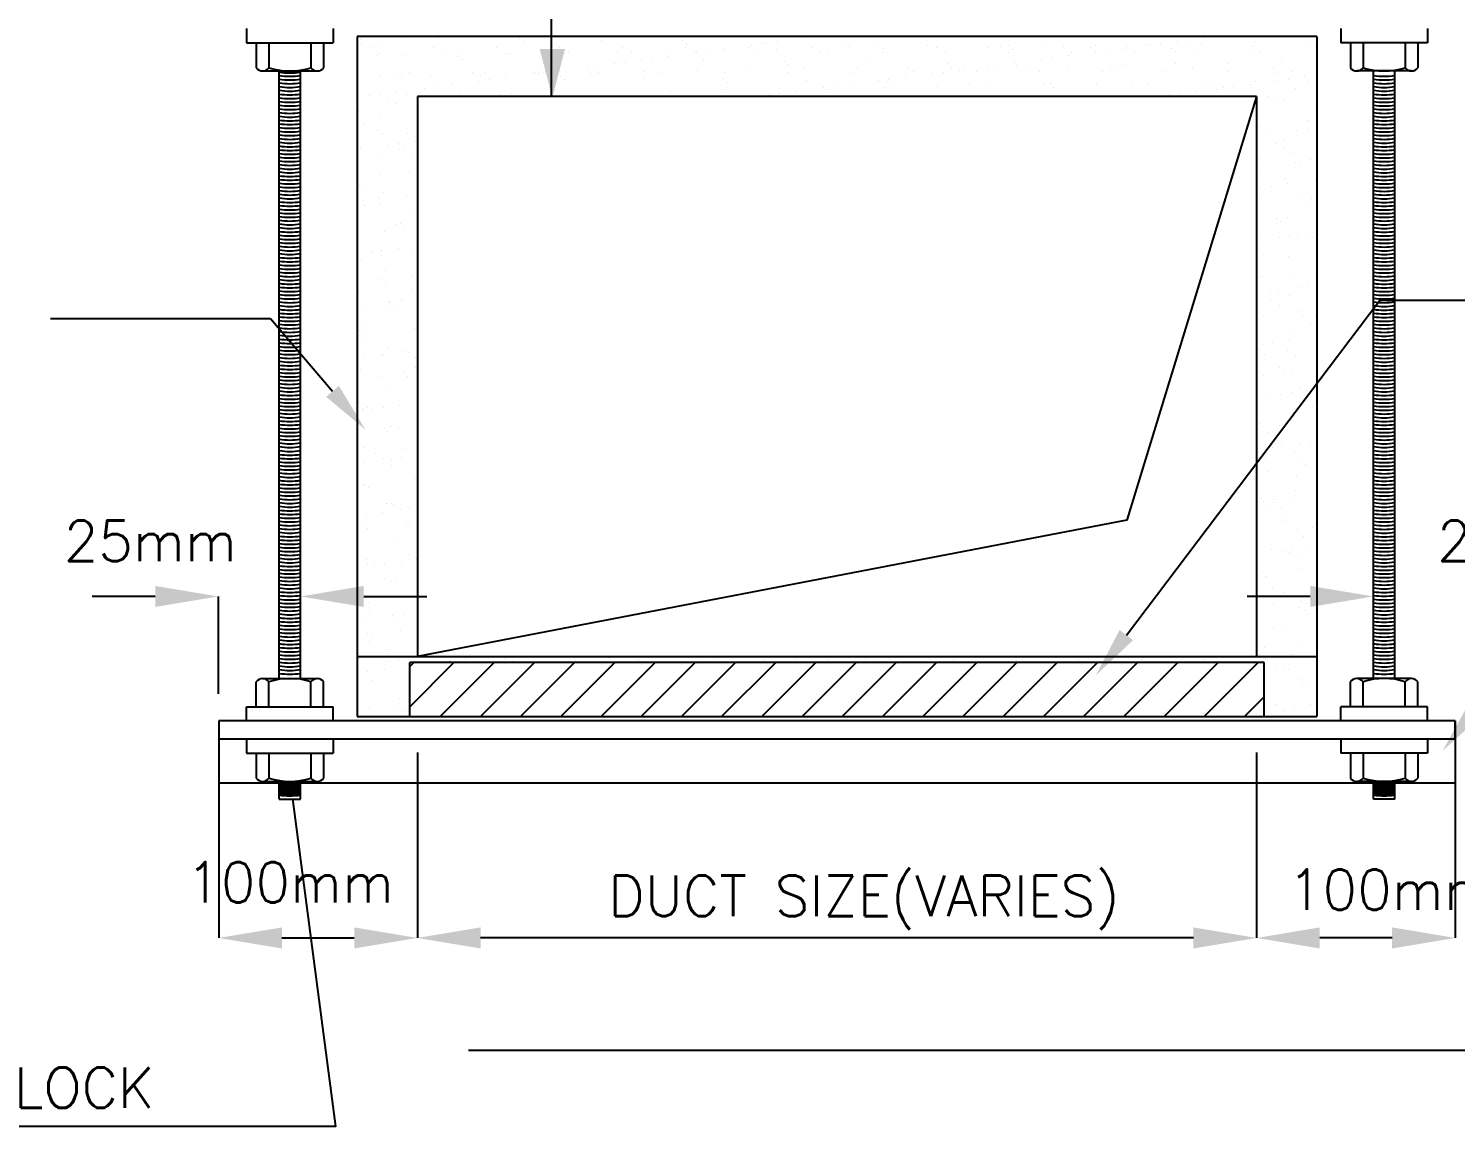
# Model space of a CAD drawing. Header units: millimetres. Extents: x 6 to 143847, y -192 to 53542.
# Drawn here: x 4433 to 12562, y 7274 to 13529 of the extents above; entities that cross this region are included whole.
import ezdxf
from ezdxf.enums import TextEntityAlignment as Align

# ---------------------------------------------------------------- set-up
doc = ezdxf.new("R2010")
doc.units = ezdxf.units.MM
for name, color, linetype in [('DUCT', 7, 'Continuous'), ('L', 7, 'Continuous'), ('Text', 50, 'Continuous')]:
    doc.layers.add(name, color=color, linetype=linetype)
doc.styles.add('ROMANC', font='romans.shx', dxfattribs={"width": 0.65, "height": 200})

msp = doc.modelspace()

# ---------------------------------------------------------------- linework, layer by layer
for p, q in [((6322.2, 13466.8), (6322.2, 13466.8)), ((6329.9, 13440.1), (6329.9, 13440.1)), ((6382, 13418.6), (6382, 13418.6)), ((6423.6, 13452.4), (6423.6, 13452.4)), ((6580.1, 13473), (6580.1, 13473)), ((6640, 13480.9), (6640, 13480.9)), ((6718.2, 13482.2), (6718.2, 13482.2)), ((6740.7, 13419.2), (6740.7, 13419.2)), ((6768.8, 13476.1), (6768.8, 13476.1)), ((7099.5, 13419.9), (7099.5, 13419.9)), ((7229.7, 13472.2), (7229.7, 13472.2)), ((7251, 13452.7), (7251, 13452.7)), ((7458.2, 13420.5), (7458.2, 13420.5)), ((7697.5, 13462), (7697.5, 13462)), ((7817, 13421.2), (7817, 13421.2)), ((8158.4, 13458), (8158.4, 13458)), ((8175.7, 13421.8), (8175.7, 13421.8)), ((8179.7, 13438.6), (8179.7, 13438.6)), ((8390.3, 13413.1), (8390.3, 13413.1)), ((8534.5, 13422.5), (8534.5, 13422.5)), ((8546.8, 13433.7), (8546.8, 13433.7)), ((8606.8, 13441.6), (8606.8, 13441.6)), ((8626.2, 13447.8), (8626.2, 13447.8)), ((8700.4, 13453.9), (8700.4, 13453.9)), ((8856.9, 13474.5), (8856.9, 13474.5)), ((8893.2, 13423.1), (8893.2, 13423.1)), ((8916.9, 13482.4), (8916.9, 13482.4)), ((9087.2, 13443.9), (9087.2, 13443.9)), ((9108.4, 13424.4), (9108.4, 13424.4)), ((9252, 13423.8), (9252, 13423.8)), ((9301.4, 13416.6), (9301.4, 13416.6)), ((9554.9, 13433.7), (9554.9, 13433.7)), ((9602.9, 13420.4), (9602.9, 13420.4)), ((9610.7, 13424.4), (9610.7, 13424.4)), ((9897.6, 13419), (9897.6, 13419)), ((9969.5, 13425.1), (9969.5, 13425.1)), ((10015.9, 13429.7), (10015.9, 13429.7)), ((10208.8, 13430.2), (10208.8, 13430.2)), ((10328.2, 13425.7), (10328.2, 13425.7)), ((10483.7, 13419.5), (10483.7, 13419.5)), ((10510.3, 13434.1), (10510.3, 13434.1)), ((10667.2, 13414.6), (10667.2, 13414.6)), ((10687, 13426.4), (10687, 13426.4)), ((10805, 13432.6), (10805, 13432.6)), ((10823.7, 13435.2), (10823.7, 13435.2)), ((10883.6, 13443.1), (10883.6, 13443.1)), ((10944.6, 13415.6), (10944.6, 13415.6)), ((10977.3, 13455.4), (10977.3, 13455.4)), ((11045.7, 13427), (11045.7, 13427)), ((11116.1, 13443.9), (11116.1, 13443.9)), ((11133.8, 13476), (11133.8, 13476)), ((11404.4, 13427.7), (11404.4, 13427.7)), ((11417.7, 13447.7), (11417.7, 13447.7)), ((11712.4, 13446.3), (11712.4, 13446.3)), ((11763.2, 13428.4), (11763.2, 13428.4)), ((6422.4, 13375), (6422.4, 13375)), ((6430.5, 13387.6), (6430.5, 13387.6)), ((6579.2, 13375.6), (6579.2, 13375.6)), ((6789.3, 13388.3), (6789.3, 13388.3)), ((6880.8, 13379.5), (6880.8, 13379.5)), ((6883.4, 13371), (6883.4, 13371)), ((6904.6, 13351.6), (6904.6, 13351.6)), ((7148, 13388.9), (7148, 13388.9)), ((7175.5, 13378.1), (7175.5, 13378.1)), ((7351.2, 13360.9), (7351.2, 13360.9)), ((7486.6, 13389.3), (7486.6, 13389.3)), ((7506.8, 13389.6), (7506.8, 13389.6)), ((7788.2, 13393.1), (7788.2, 13393.1)), ((7812.1, 13356.9), (7812.1, 13356.9)), ((7833.4, 13337.4), (7833.4, 13337.4)), ((7865.5, 13390.2), (7865.5, 13390.2)), ((7926.6, 13352.1), (7926.6, 13352.1)), ((7986.6, 13359.9), (7986.6, 13359.9)), ((8080.3, 13372.3), (8080.3, 13372.3)), ((8082.9, 13391.7), (8082.9, 13391.7)), ((8224.3, 13390.9), (8224.3, 13390.9)), ((8236.7, 13392.9), (8236.7, 13392.9)), ((8279.9, 13346.7), (8279.9, 13346.7)), ((8296.7, 13400.8), (8296.7, 13400.8)), ((8394, 13402.9), (8394, 13402.9)), ((8583, 13391.5), (8583, 13391.5)), ((8695.6, 13406.8), (8695.6, 13406.8)), ((8740.9, 13342.8), (8740.9, 13342.8)), ((8941.8, 13392.2), (8941.8, 13392.2)), ((8990.2, 13405.4), (8990.2, 13405.4)), ((9208.6, 13332.6), (9208.6, 13332.6)), ((9300.5, 13392.8), (9300.5, 13392.8)), ((9659.3, 13393.5), (9659.3, 13393.5)), ((10018, 13394.1), (10018, 13394.1)), ((10037.1, 13410.3), (10037.1, 13410.3)), ((10047, 13332.9), (10047, 13332.9)), ((10203.5, 13353.5), (10203.5, 13353.5)), ((10263.5, 13361.4), (10263.5, 13361.4)), ((10357.1, 13373.8), (10357.1, 13373.8)), ((10376.8, 13394.8), (10376.8, 13394.8)), ((10513.6, 13394.4), (10513.6, 13394.4)), ((10573.5, 13402.3), (10573.5, 13402.3)), ((10735.5, 13395.4), (10735.5, 13395.4)), ((10965.9, 13396.1), (10965.9, 13396.1)), ((11094.3, 13396.1), (11094.3, 13396.1)), ((11412.4, 13405.4), (11412.4, 13405.4)), ((11453, 13396.8), (11453, 13396.8)), ((11573.5, 13339.7), (11573.5, 13339.7)), ((6430.7, 13261.7), (6430.7, 13261.7)), ((6537.1, 13269.9), (6537.1, 13269.9)), ((6558.3, 13250.5), (6558.3, 13250.5)), ((6605.4, 13276.2), (6605.4, 13276.2)), ((6725.4, 13260.3), (6725.4, 13260.3)), ((6964.2, 13276.9), (6964.2, 13276.9)), ((7004.9, 13259.8), (7004.9, 13259.8)), ((7036.6, 13271.5), (7036.6, 13271.5)), ((7306.4, 13270.4), (7306.4, 13270.4)), ((7322.9, 13277.5), (7322.9, 13277.5)), ((7338.1, 13275.3), (7338.1, 13275.3)), ((7366.4, 13278.3), (7366.4, 13278.3)), ((7460.1, 13290.6), (7460.1, 13290.6)), ((7465.8, 13255.8), (7465.8, 13255.8)), ((7616.5, 13311.2), (7616.5, 13311.2)), ((7632.8, 13273.9), (7632.8, 13273.9)), ((7676.5, 13319.1), (7676.5, 13319.1)), ((7681.7, 13278.2), (7681.7, 13278.2)), ((7770.2, 13331.5), (7770.2, 13331.5)), ((7943.9, 13285.1), (7943.9, 13285.1)), ((8040.4, 13278.8), (8040.4, 13278.8)), ((8245.5, 13289), (8245.5, 13289)), ((8399.2, 13279.5), (8399.2, 13279.5)), ((8540.2, 13287.6), (8540.2, 13287.6)), ((8757.9, 13280.1), (8757.9, 13280.1)), ((8762.1, 13323.3), (8762.1, 13323.3)), ((8851.3, 13298.8), (8851.3, 13298.8)), ((9116.7, 13280.8), (9116.7, 13280.8)), ((9152.9, 13302.6), (9152.9, 13302.6)), ((9426.8, 13251.3), (9426.8, 13251.3)), ((9447.6, 13301.2), (9447.6, 13301.2)), ((9475.4, 13281.4), (9475.4, 13281.4)), ((9583.3, 13271.9), (9583.3, 13271.9)), ((9643.3, 13279.8), (9643.3, 13279.8)), ((9669.6, 13328.6), (9669.6, 13328.6)), ((9690.8, 13309.2), (9690.8, 13309.2)), ((9736.9, 13292.1), (9736.9, 13292.1)), ((9758.7, 13312.4), (9758.7, 13312.4)), ((9834.2, 13282.1), (9834.2, 13282.1)), ((9893.4, 13312.7), (9893.4, 13312.7)), ((9953.4, 13320.6), (9953.4, 13320.6)), ((10060.3, 13316.3), (10060.3, 13316.3)), ((10137.4, 13318.4), (10137.4, 13318.4)), ((10192.9, 13282.7), (10192.9, 13282.7)), ((10354.9, 13314.8), (10354.9, 13314.8)), ((10551.7, 13283.4), (10551.7, 13283.4)), ((10598.3, 13314.5), (10598.3, 13314.5)), ((10619.6, 13295), (10619.6, 13295)), ((10666.1, 13326.1), (10666.1, 13326.1)), ((10910.4, 13284), (10910.4, 13284)), ((10967.6, 13329.9), (10967.6, 13329.9)), ((11066.1, 13304.3), (11066.1, 13304.3)), ((11262.3, 13328.5), (11262.3, 13328.5)), ((11269.2, 13284.7), (11269.2, 13284.7)), ((11527.1, 13300.3), (11527.1, 13300.3)), ((11548.3, 13280.9), (11548.3, 13280.9)), ((11627.9, 13285.3), (11627.9, 13285.3)), ((11703.7, 13252.8), (11703.7, 13252.8)), ((6686.3, 13188.8), (6686.3, 13188.8)), ((6746.2, 13196.7), (6746.2, 13196.7)), ((6839.9, 13209), (6839.9, 13209)), ((6996.4, 13229.6), (6996.4, 13229.6)), ((7056.3, 13237.5), (7056.3, 13237.5)), ((7150, 13249.8), (7150, 13249.8)), ((7487.1, 13236.3), (7487.1, 13236.3)), ((7795.4, 13171.2), (7795.4, 13171.2)), ((7933.6, 13245.6), (7933.6, 13245.6)), ((8090.1, 13169.8), (8090.1, 13169.8)), ((8394.6, 13241.6), (8394.6, 13241.6)), ((8401.3, 13181), (8401.3, 13181)), ((8415.8, 13222.2), (8415.8, 13222.2)), ((8702.8, 13184.8), (8702.8, 13184.8)), ((8806.6, 13169.6), (8806.6, 13169.6)), ((8862.3, 13231.5), (8862.3, 13231.5)), ((8963.1, 13190.2), (8963.1, 13190.2)), ((8997.5, 13183.4), (8997.5, 13183.4)), ((9023.1, 13198.1), (9023.1, 13198.1)), ((9116.7, 13210.5), (9116.7, 13210.5)), ((9273.2, 13231.1), (9273.2, 13231.1)), ((9308.6, 13194.6), (9308.6, 13194.6)), ((9323.3, 13227.5), (9323.3, 13227.5)), ((9333.2, 13239), (9333.2, 13239)), ((9344.5, 13208), (9344.5, 13208)), ((9610.2, 13198.4), (9610.2, 13198.4)), ((9791.1, 13217.3), (9791.1, 13217.3)), ((9904.9, 13197), (9904.9, 13197)), ((10216, 13208.2), (10216, 13208.2)), ((10252, 13213.4), (10252, 13213.4)), ((10273.3, 13193.9), (10273.3, 13193.9)), ((10517.6, 13212.1), (10517.6, 13212.1)), ((10719.8, 13203.2), (10719.8, 13203.2)), ((10812.3, 13210.7), (10812.3, 13210.7)), ((11083.5, 13171.1), (11083.5, 13171.1)), ((11123.4, 13221.9), (11123.4, 13221.9)), ((11180.8, 13199.2), (11180.8, 13199.2)), ((11202, 13179.8), (11202, 13179.8)), ((11240, 13191.7), (11240, 13191.7)), ((11299.9, 13199.6), (11299.9, 13199.6)), ((11393.6, 13211.9), (11393.6, 13211.9)), ((11425, 13225.7), (11425, 13225.7)), ((11550.1, 13232.5), (11550.1, 13232.5)), ((11610, 13240.4), (11610, 13240.4)), ((11648.5, 13189), (11648.5, 13189)), ((11719.6, 13224.3), (11719.6, 13224.3)), ((6376.2, 13147.9), (6376.2, 13147.9)), ((6436.1, 13155.8), (6436.1, 13155.8)), ((6475, 13130.1), (6475, 13130.1)), ((6523.6, 13099.2), (6523.6, 13099.2)), ((6529.8, 13168.2), (6529.8, 13168.2)), ((6586.5, 13153.7), (6586.5, 13153.7)), ((6658.6, 13158.6), (6658.6, 13158.6)), ((6888, 13157.5), (6888, 13157.5)), ((7119.5, 13154.7), (7119.5, 13154.7)), ((7182.7, 13156.1), (7182.7, 13156.1)), ((7493.9, 13167.3), (7493.9, 13167.3)), ((7587.3, 13144.5), (7587.3, 13144.5)), ((8653, 13149.4), (8653, 13149.4)), ((8713, 13157.3), (8713, 13157.3)), ((10929.9, 13150.9), (10929.9, 13150.9)), ((10989.9, 13158.8), (10989.9, 13158.8)), ((11497.5, 13139.2), (11497.5, 13139.2)), ((11546.1, 13108.3), (11546.1, 13108.3)), ((11580.7, 13117.7), (11580.7, 13117.7)), ((6312.3, 13057.5), (6312.3, 13057.5)), ((6438, 13039.7), (6438, 13039.7)), ((11763.2, 13084), (11763.2, 13084)), ((6339.7, 12987.1), (6339.7, 12987.1)), ((6426.9, 12952.5), (6426.9, 12952.5)), ((6448.2, 12933), (6448.2, 12933)), ((6593.8, 12931.7), (6593.8, 12931.7)), ((11432.2, 13003.8), (11432.2, 13003.8)), ((11438.1, 12963.4), (11438.1, 12963.4)), ((11499.8, 12927.7), (11499.8, 12927.7)), ((11656.3, 12948.3), (11656.3, 12948.3)), ((11716.3, 12956.2), (11716.3, 12956.2)), ((11721, 12996.9), (11721, 12996.9)), ((11726.9, 13002.4), (11726.9, 13002.4)), ((6482.4, 12863.6), (6482.4, 12863.6)), ((6542.3, 12871.5), (6542.3, 12871.5)), ((6636, 12883.9), (6636, 12883.9)), ((11538.3, 12871.6), (11538.3, 12871.6)), ((11588, 12895.8), (11588, 12895.8)), ((11590.5, 12850.8), (11590.5, 12850.8)), ((6325.9, 12843), (6325.9, 12843)), ((6445.2, 12817.7), (6445.2, 12817.7)), ((6548.4, 12841.2), (6548.4, 12841.2)), ((6568, 12841.6), (6568, 12841.6)), ((6616.6, 12810.7), (6616.6, 12810.7)), ((11439.5, 12781.8), (11439.5, 12781.8)), ((11639.1, 12819.8), (11639.1, 12819.8)), ((11653, 12766.5), (11653, 12766.5)), ((11734.2, 12780.4), (11734.2, 12780.4)), ((6432.8, 12698.6), (6432.8, 12698.6)), ((6601, 12709.7), (6601, 12709.7)), ((11455.2, 12707.7), (11455.2, 12707.7)), ((11674.2, 12747), (11674.2, 12747)), ((6316.7, 12635), (6316.7, 12635)), ((6338, 12615.5), (6338, 12615.5)), ((11452.4, 12623.2), (11452.4, 12623.2)), ((11512.4, 12631), (11512.4, 12631)), ((11595.2, 12673.8), (11595.2, 12673.8)), ((11606, 12643.4), (11606, 12643.4)), ((11762.5, 12664), (11762.5, 12664)), ((6338.5, 12546.4), (6338.5, 12546.4)), ((6350.9, 12521.6), (6350.9, 12521.6)), ((6432.1, 12558.8), (6432.1, 12558.8)), ((6438.2, 12523.7), (6438.2, 12523.7)), ((6452.5, 12595.8), (6452.5, 12595.8)), ((6588.6, 12579.4), (6588.6, 12579.4)), ((11446.7, 12559.8), (11446.7, 12559.8)), ((11683.6, 12562.3), (11683.6, 12562.3)), ((11732.1, 12531.3), (11732.1, 12531.3)), ((11741.4, 12558.4), (11741.4, 12558.4)), ((6608.3, 12487.8), (6608.3, 12487.8)), ((11542.8, 12449), (11542.8, 12449)), ((11602.5, 12451.8), (11602.5, 12451.8)), ((6459.8, 12373.8), (6459.8, 12373.8)), ((6525.8, 12410.1), (6525.8, 12410.1)), ((6552.8, 12418.6), (6552.8, 12418.6)), ((6574.1, 12399.2), (6574.1, 12399.2)), ((11548.3, 12419.3), (11548.3, 12419.3)), ((11564, 12429.6), (11564, 12429.6)), ((11712.2, 12359.1), (11712.2, 12359.1)), ((11454, 12337.9), (11454, 12337.9)), ((11558.6, 12338.9), (11558.6, 12338.9)), ((11618.6, 12346.8), (11618.6, 12346.8)), ((11664.3, 12337.7), (11664.3, 12337.7)), ((11748.7, 12336.4), (11748.7, 12336.4)), ((6328, 12206.2), (6328, 12206.2)), ((6384.7, 12254.2), (6384.7, 12254.2)), ((6395.4, 12264), (6395.4, 12264)), ((6443.9, 12233.1), (6443.9, 12233.1)), ((6444.7, 12262.1), (6444.7, 12262.1)), ((6538.3, 12274.5), (6538.3, 12274.5)), ((6615.5, 12265.8), (6615.5, 12265.8)), ((11466.4, 12242.2), (11466.4, 12242.2)), ((11609.8, 12229.8), (11609.8, 12229.8)), ((6467, 12151.8), (6467, 12151.8)), ((6618.8, 12121.7), (6618.8, 12121.7)), ((11432.6, 12131.5), (11432.6, 12131.5)), ((11461.2, 12115.9), (11461.2, 12115.9)), ((11641.3, 12130.8), (11641.3, 12130.8)), ((11755.9, 12114.5), (11755.9, 12114.5)), ((6311.6, 12032.6), (6311.6, 12032.6)), ((6442.7, 12101.2), (6442.7, 12101.2)), ((6463.9, 12081.7), (6463.9, 12081.7)), ((6622.8, 12043.8), (6622.8, 12043.8)), ((11453.8, 12112.1), (11453.8, 12112.1)), ((11508.4, 12034), (11508.4, 12034)), ((11664.8, 12054.6), (11664.8, 12054.6)), ((11724.8, 12062.5), (11724.8, 12062.5)), ((6488.4, 11975.6), (6488.4, 11975.6)), ((6490.9, 11970), (6490.9, 11970)), ((6550.9, 11977.9), (6550.9, 11977.9)), ((6564.1, 11989.9), (6564.1, 11989.9)), ((6644.6, 11990.2), (6644.6, 11990.2)), ((11510.9, 11984.7), (11510.9, 11984.7)), ((11554.1, 12020.3), (11554.1, 12020.3)), ((11559.5, 11953.7), (11559.5, 11953.7)), ((11617, 12007.9), (11617, 12007.9)), ((6334.5, 11949.4), (6334.5, 11949.4)), ((6474.3, 11929.9), (6474.3, 11929.9)), ((6537, 11944.6), (6537, 11944.6)), ((11468.5, 11893.9), (11468.5, 11893.9)), ((11668.7, 11915.2), (11668.7, 11915.2)), ((11690, 11895.7), (11690, 11895.7)), ((11763.2, 11892.5), (11763.2, 11892.5)), ((6318.9, 11810.6), (6318.9, 11810.6)), ((6353.1, 11832.5), (6353.1, 11832.5)), ((6630, 11821.9), (6630, 11821.9)), ((11734.4, 11842.3), (11734.4, 11842.3)), ((6332.5, 11783.7), (6332.5, 11783.7)), ((6353.7, 11764.2), (6353.7, 11764.2)), ((6481.5, 11707.9), (6481.5, 11707.9)), ((11461, 11729.5), (11461, 11729.5)), ((11520.9, 11737.4), (11520.9, 11737.4)), ((11614.6, 11749.7), (11614.6, 11749.7)), ((11624.3, 11785.9), (11624.3, 11785.9)), ((11771.1, 11770.3), (11771.1, 11770.3)), ((6347, 11652.7), (6347, 11652.7)), ((6440.7, 11665.1), (6440.7, 11665.1)), ((6453.9, 11672.4), (6453.9, 11672.4)), ((6581.4, 11687.1), (6581.4, 11687.1)), ((6597.1, 11685.7), (6597.1, 11685.7)), ((6630, 11656.1), (6630, 11656.1)), ((11443.9, 11702.8), (11443.9, 11702.8)), ((11475.8, 11671.9), (11475.8, 11671.9)), ((11603.9, 11696.2), (11603.9, 11696.2)), ((11652.5, 11665.3), (11652.5, 11665.3)), ((11770.4, 11670.5), (11770.4, 11670.5)), ((6326.2, 11588.7), (6326.2, 11588.7)), ((6446.2, 11544.1), (6446.2, 11544.1)), ((6568.6, 11567.3), (6568.6, 11567.3)), ((6589.8, 11547.9), (6589.8, 11547.9)), ((6637.3, 11599.9), (6637.3, 11599.9)), ((11468.6, 11553.2), (11468.6, 11553.2)), ((11558.5, 11597.7), (11558.5, 11597.7)), ((11579.8, 11578.3), (11579.8, 11578.3)), ((11631.5, 11563.9), (11631.5, 11563.9)), ((6488.8, 11485.9), (6488.8, 11485.9)), ((11680, 11486.4), (11680, 11486.4)), ((11720.8, 11465.4), (11720.8, 11465.4)), ((6315.7, 11398), (6315.7, 11398)), ((6546.9, 11380.8), (6546.9, 11380.8)), ((11483, 11450), (11483, 11450)), ((11567.2, 11445.2), (11567.2, 11445.2)), ((11627.1, 11453.1), (11627.1, 11453.1)), ((11697, 11407.7), (11697, 11407.7)), ((6333.4, 11366.7), (6333.4, 11366.7)), ((6343.7, 11354.9), (6343.7, 11354.9)), ((6364.3, 11367), (6364.3, 11367)), ((6393.3, 11360.6), (6393.3, 11360.6)), ((6453.2, 11368.5), (6453.2, 11368.5)), ((6644.6, 11377.9), (6644.6, 11377.9)), ((11638.8, 11342), (11638.8, 11342)), ((11745.6, 11376.8), (11745.6, 11376.8)), ((6458.4, 11249.9), (6458.4, 11249.9)), ((6479.6, 11230.4), (6479.6, 11230.4)), ((6496, 11264), (6496, 11264)), ((6539.2, 11255.6), (6539.2, 11255.6)), ((11448.4, 11280.2), (11448.4, 11280.2)), ((11469.6, 11260.8), (11469.6, 11260.8)), ((11490.3, 11228), (11490.3, 11228)), ((11561.7, 11264.7), (11561.7, 11264.7)), ((6340.7, 11144.7), (6340.7, 11144.7)), ((6579.9, 11138.6), (6579.9, 11138.6)), ((11516.9, 11140.3), (11516.9, 11140.3)), ((11569.8, 11169), (11569.8, 11169)), ((11673.4, 11160.9), (11673.4, 11160.9)), ((11733.4, 11168.8), (11733.4, 11168.8)), ((6343, 11055.7), (6343, 11055.7)), ((6408.8, 11109.5), (6408.8, 11109.5)), ((6457.4, 11078.5), (6457.4, 11078.5)), ((6499.5, 11076.3), (6499.5, 11076.3)), ((6559.4, 11084.2), (6559.4, 11084.2)), ((11431.3, 11118.6), (11431.3, 11118.6)), ((11479.8, 11087.7), (11479.8, 11087.7)), ((11646, 11120), (11646, 11120)), ((11684.5, 11063.9), (11684.5, 11063.9)), ((6503.3, 11042), (6503.3, 11042)), ((11497.5, 11006), (11497.5, 11006)), ((11654.7, 10976.3), (11654.7, 10976.3)), ((11705.7, 11044.4), (11705.7, 11044.4)), ((6347.9, 10922.8), (6347.9, 10922.8)), ((6348.2, 10932.4), (6348.2, 10932.4)), ((6369.4, 10912.9), (6369.4, 10912.9)), ((6632.2, 10967.1), (6632.2, 10967.1)), ((11653.3, 10898), (11653.3, 10898)), ((6469.7, 10821.1), (6469.7, 10821.1)), ((6501.8, 10821), (6501.8, 10821)), ((6510.6, 10820), (6510.6, 10820)), ((11459.6, 10851.5), (11459.6, 10851.5)), ((11469.5, 10835.8), (11469.5, 10835.8)), ((11524.3, 10830.1), (11524.3, 10830.1)), ((11529.5, 10843.7), (11529.5, 10843.7)), ((11623.1, 10856), (11623.1, 10856)), ((6355.6, 10759.1), (6355.6, 10759.1)), ((6449.2, 10771.4), (6449.2, 10771.4)), ((6550.4, 10790.1), (6550.4, 10790.1)), ((6605.7, 10792), (6605.7, 10792)), ((11504.8, 10784.1), (11504.8, 10784.1)), ((11572.9, 10799.2), (11572.9, 10799.2)), ((11574.3, 10746.4), (11574.3, 10746.4)), ((6355.2, 10700.8), (6355.2, 10700.8)), ((6366.5, 10678), (6366.5, 10678)), ((6584.3, 10716), (6584.3, 10716)), ((6605.6, 10696.6), (6605.6, 10696.6)), ((11595.5, 10727), (11595.5, 10727)), ((11660.6, 10676.1), (11660.6, 10676.1)), ((11747.8, 10687.8), (11747.8, 10687.8)), ((6517.8, 10598), (6517.8, 10598)), ((11695.7, 10635.1), (11695.7, 10635.1)), ((11729.3, 10571.7), (11729.3, 10571.7)), ((6359.5, 10503.6), (6359.5, 10503.6)), ((6555.4, 10487.1), (6555.4, 10487.1)), ((6594.9, 10532.5), (6594.9, 10532.5)), ((6643.4, 10501.6), (6643.4, 10501.6)), ((11512, 10562.1), (11512, 10562.1)), ((11575.7, 10551.5), (11575.7, 10551.5)), ((11617.3, 10541.7), (11617.3, 10541.7)), ((11635.7, 10559.4), (11635.7, 10559.4)), ((11665.9, 10510.7), (11665.9, 10510.7)), ((6362.4, 10478.8), (6362.4, 10478.8)), ((6401.8, 10466.9), (6401.8, 10466.9)), ((6461.8, 10474.8), (6461.8, 10474.8)), ((11464.1, 10428.9), (11464.1, 10428.9)), ((11485.3, 10409.5), (11485.3, 10409.5)), ((11667.8, 10454.1), (11667.8, 10454.1)), ((6459.6, 10389.5), (6459.6, 10389.5)), ((6474.1, 10398.6), (6474.1, 10398.6)), ((6495.4, 10379.1), (6495.4, 10379.1)), ((6525.1, 10376.1), (6525.1, 10376.1)), ((11482.1, 10398.7), (11482.1, 10398.7)), ((11519.3, 10340.1), (11519.3, 10340.1)), ((5154.4, 10293.4), (4794.4, 10293.4)), ((5514.4, 9739.3), (5514.4, 10293.4)), ((5982.5, 10057.4), (5982.5, 10293.4)), ((6329.1, 10243.4), (6329.1, 10243.4)), ((6342.5, 10293.4), (6702.5, 10293.4)), ((6369.7, 10256.9), (6369.7, 10256.9)), ((6595.6, 10287.3), (6595.6, 10287.3)), ((11734.6, 10293.4), (11374.6, 10293.4)), ((11525.5, 10246.6), (11525.5, 10246.6)), ((11585.5, 10317.6), (11585.5, 10317.6)), ((11681.9, 10267.2), (11681.9, 10267.2)), ((11710.4, 10253.2), (11710.4, 10253.2)), ((11741.9, 10275.1), (11741.9, 10275.1)), ((12094.6, 10057.4), (12094.6, 10293.4)), ((6351.6, 10162), (6351.6, 10162)), ((6377.7, 10212.5), (6377.7, 10212.5)), ((6508, 10182.6), (6508, 10182.6)), ((6568, 10190.5), (6568, 10190.5)), ((11431.8, 10234.3), (11431.8, 10234.3)), ((11675.1, 10232.1), (11675.1, 10232.1)), ((11700.2, 10212.6), (11700.2, 10212.6)), ((11721.4, 10193.1), (11721.4, 10193.1)), ((11759, 10222.2), (11759, 10222.2)), ((6364, 10081.1), (6364, 10081.1)), ((6532.3, 10154.1), (6532.3, 10154.1)), ((6552.6, 10101.1), (6552.6, 10101.1)), ((11526.5, 10118.2), (11526.5, 10118.2)), ((11575.1, 10110.2), (11575.1, 10110.2)), ((6377, 10034.9), (6377, 10034.9)), ((6385.2, 10061.6), (6385.2, 10061.6)), ((11475.4, 10000.2), (11475.4, 10000.2)), ((11682.3, 10010.1), (11682.3, 10010.1)), ((6422.2, 9954.9), (6422.2, 9954.9)), ((6470.8, 9924), (6470.8, 9924)), ((6485.4, 9969.8), (6485.4, 9969.8)), ((6539.6, 9932.1), (6539.6, 9932.1)), ((6767.9, 9918.5), (6767.9, 9918.5)), ((6829.5, 9924.6), (6829.5, 9924.6)), ((6834.3, 9930.7), (6834.3, 9930.7)), ((6924.3, 9939.1), (6924.3, 9939.1)), ((6967.6, 9946.4), (6967.6, 9946.4)), ((6984.3, 9947), (6984.3, 9947)), ((7145.4, 9941.9), (7145.4, 9941.9)), ((7188.3, 9925.3), (7188.3, 9925.3)), ((7447, 9945.8), (7447, 9945.8)), ((7547, 9926), (7547, 9926)), ((7741.7, 9944.4), (7741.7, 9944.4)), ((7896.3, 9932.2), (7896.3, 9932.2)), ((7905.8, 9926.6), (7905.8, 9926.6)), ((8264.5, 9927.3), (8264.5, 9927.3)), ((8342.9, 9941.5), (8342.9, 9941.5)), ((8623.3, 9927.9), (8623.3, 9927.9)), ((8803.8, 9937.5), (8803.8, 9937.5)), ((8825.1, 9918.1), (8825.1, 9918.1)), ((8982, 9928.6), (8982, 9928.6)), ((9044.7, 9920), (9044.7, 9920)), ((9201.2, 9940.6), (9201.2, 9940.6)), ((9261.2, 9948.5), (9261.2, 9948.5)), ((9271.6, 9927.4), (9271.6, 9927.4)), ((9340.8, 9929.2), (9340.8, 9929.2)), ((9699.5, 9929.9), (9699.5, 9929.9)), ((9732.6, 9923.4), (9732.6, 9923.4)), ((10058.3, 9930.5), (10058.3, 9930.5)), ((10417, 9931.2), (10417, 9931.2)), ((10775.7, 9931.8), (10775.7, 9931.8)), ((11134.5, 9932.5), (11134.5, 9932.5)), ((11321.6, 9921.5), (11321.6, 9921.5)), ((11444.7, 9964.1), (11444.7, 9964.1)), ((11478.1, 9942.1), (11478.1, 9942.1)), ((11493.2, 9933.1), (11493.2, 9933.1)), ((11538, 9950), (11538, 9950)), ((11631.7, 9962.3), (11631.7, 9962.3)), ((6364.1, 9865.4), (6364.1, 9865.4)), ((6457.8, 9877.7), (6457.8, 9877.7)), ((6600.1, 9864.7), (6600.1, 9864.7)), ((6605.1, 9665.2), (6856.3, 9916.4)), ((6605.1, 9894.3), (6627.2, 9916.4)), ((6777.6, 9608.6), (7085.4, 9916.4)), ((7006.7, 9608.6), (7314.5, 9916.4)), ((7235.8, 9608.6), (7543.6, 9916.4)), ((7464.9, 9608.6), (7772.7, 9916.4)), ((7694, 9608.6), (8001.8, 9916.4)), ((7923.1, 9608.6), (8230.9, 9916.4)), ((8152.2, 9608.6), (8460, 9916.4)), ((8381.3, 9608.6), (8689.1, 9916.4)), ((8610.4, 9608.6), (8918.2, 9916.4)), ((8839.5, 9608.6), (9147.3, 9916.4)), ((9068.6, 9608.6), (9376.4, 9916.4)), ((9297.7, 9608.6), (9605.5, 9916.4)), ((9526.8, 9608.6), (9834.6, 9916.4)), ((9755.9, 9608.6), (10063.7, 9916.4)), ((9985, 9608.6), (10292.8, 9916.4)), ((10214.1, 9608.6), (10521.9, 9916.4)), ((10443.2, 9608.6), (10751, 9916.4)), ((10672.3, 9608.6), (10980.1, 9916.4)), ((10901.4, 9608.6), (11209.2, 9916.4)), ((11130.5, 9608.6), (11438.3, 9916.4)), ((11533.8, 9896.2), (11533.8, 9896.2)), ((11590, 9895.1), (11590, 9895.1)), ((11611.3, 9875.7), (11611.3, 9875.7)), ((6384.2, 9812.9), (6384.2, 9812.9)), ((11668.1, 9821.7), (11668.1, 9821.7)), ((11689.6, 9788.2), (11689.6, 9788.2)), ((11711.5, 9783.8), (11711.5, 9783.8)), ((6546.8, 9710.2), (6546.8, 9710.2)), ((11359.6, 9608.6), (11472, 9721)), ((11537.7, 9675.6), (11537.7, 9675.6)), ((11541.1, 9674.2), (11541.1, 9674.2)), ((11737.9, 9678), (11737.9, 9678)), ((6375.2, 9652.3), (6375.2, 9652.3)), ((6515.2, 9666.5), (6515.2, 9666.5)), ((6563.8, 9635.5), (6563.8, 9635.5)), ((11584.3, 9657.8), (11584.3, 9657.8)), ((11586.3, 9644.7), (11586.3, 9644.7)), ((11644.2, 9665.7), (11644.2, 9665.7)), ((12560.9, 9584.3), (12560.9, 9232.3)), ((5516.1, 9483.1), (5516.1, 8347.8)), ((12560.9, 9483.1), (12560.9, 8347.8)), ((6647.9, 9404.2), (6647.9, 8347.8)), ((11429.1, 9404.2), (11429.1, 8347.8)), ((5876.1, 8347.8), (6287.9, 8347.8)), ((6647.9, 8347.8), (6647.9, 8347.8)), ((11069.1, 8347.8), (7007.9, 8347.8)), ((11429.1, 8347.8), (11429.1, 8347.8)), ((12200.9, 8347.8), (11789.1, 8347.8))]:
    msp.add_line(p, q)
for points in [[(5154.4, 10353.4), (5154.4, 10233.4), (5514.4, 10293.4)], [(6342.5, 10353.4), (6342.5, 10233.4), (5982.5, 10293.4)], [(11734.6, 10353.4), (11734.6, 10233.4), (12094.6, 10293.4)], [(5876.1, 8407.8), (5876.1, 8287.8), (5516.1, 8347.8)], [(6287.9, 8407.8), (6287.9, 8287.8), (6647.9, 8347.8)], [(7007.9, 8407.8), (7007.9, 8287.8), (6647.9, 8347.8)], [(11069.1, 8407.8), (11069.1, 8287.8), (11429.1, 8347.8)], [(11789.1, 8407.8), (11789.1, 8287.8), (11429.1, 8347.8)], [(12200.9, 8407.8), (12200.9, 8287.8), (12560.9, 8347.8)]]:
    msp.add_solid(points)
at = {"layer": 'DUCT'}
for p, q in [((7411.9, 13146.8), (7411.9, 15367.2)), ((11771.2, 13483.5), (6305.8, 13483.5)), ((6305.8, 13483.5), (6305.8, 9608.6)), ((11771.2, 13483.5), (11771.2, 9608.6)), ((11429.1, 13141.4), (6647.9, 13141.4)), ((6647.9, 13141.4), (6647.9, 9950.7)), ((11429.1, 13141.4), (11429.1, 9950.7)), ((5810.9, 11874.3), (4558.3, 11874.3)), ((6164.5, 11461.9), (5810.9, 11874.3)), ((6305.8, 9950.7), (11771.2, 9950.7)), ((11472, 9916.4), (6605.1, 9916.4)), ((6605.1, 9608.6), (6605.1, 9916.4)), ((11472, 9608.6), (11472, 9916.4)), ((6305.8, 9608.6), (11771.2, 9608.6)), ((12560.9, 9584.3), (5516.1, 9584.3)), ((5516.1, 9584.3), (5516.1, 9483.1)), ((5516.1, 9584.3), (5516.1, 9232.3)), ((12560.9, 9483.1), (12560.9, 9584.3)), ((5516.1, 9483.1), (12560.9, 9483.1)), ((5516.1, 9232.3), (12560.9, 9232.3)), ((13951.4, 7706), (6938.4, 7706))]:
    msp.add_line(p, q, dxfattribs=at)
for points in [[(7344.8, 13412.4), (7488.8, 13412.4), (7416.7, 13135.3)], [(6128.1, 11430.7), (6201, 11493.2), (6352, 11243.3)]]:
    msp.add_solid(points, dxfattribs=at)
at = {"layer": 'L'}
for p, q in [((5674.6, 13528.4), (5674.6, 13448)), ((6169.1, 13528.4), (6169.1, 13448)), ((11907.9, 13528.4), (11907.9, 13448)), ((12402.4, 13528.4), (12402.4, 13448)), ((5674.6, 13448), (6169.1, 13448)), ((5729.9, 13448), (5729.9, 13305.5)), ((5802.1, 13448), (5802.1, 13305.5)), ((6041.6, 13448), (6041.6, 13305.5)), ((6113.8, 13448), (6113.8, 13305.5)), ((12402.4, 13448), (11907.9, 13448)), ((11963.3, 13448), (11963.3, 13305.5)), ((12035.4, 13448), (12035.4, 13305.5)), ((12274.9, 13448), (12274.9, 13305.5)), ((12347.1, 13448), (12347.1, 13305.5)), ((5765.9, 13286.9), (6077.8, 13286.9)), ((5861.2, 9825.9), (5861.2, 13286.9)), ((5982.5, 9825.9), (5982.5, 13286.9)), ((12311.1, 13286.9), (11999.3, 13286.9)), ((12094.6, 9825.9), (12094.6, 13286.9)), ((12215.8, 9825.9), (12215.8, 13286.9)), ((11429.1, 13141.4), (10689, 10728.6)), ((10686.8, 10073.5), (12130.9, 11980.8)), ((12130.9, 11980.8), (13958.1, 11980.8)), ((10689, 10728.6), (6647.9, 9950.7)), ((5729.9, 9664.8), (5729.9, 9807.2)), ((5765.9, 9825.9), (6077.8, 9825.9)), ((5802.1, 9664.8), (5802.1, 9807.2)), ((6041.6, 9664.8), (6041.6, 9807.2)), ((6113.8, 9664.8), (6113.8, 9807.2)), ((11963.3, 9664.8), (11963.3, 9807.2)), ((12311.1, 9825.9), (11999.3, 9825.9)), ((12035.4, 9664.8), (12035.4, 9807.2)), ((12274.9, 9664.8), (12274.9, 9807.2)), ((12347.1, 9664.8), (12347.1, 9807.2)), ((5674.6, 9664.8), (6169.1, 9664.8)), ((5674.6, 9584.3), (5674.6, 9664.8)), ((6169.1, 9584.3), (6169.1, 9664.8)), ((12402.4, 9664.8), (11907.9, 9664.8)), ((11907.9, 9584.3), (11907.9, 9664.8)), ((12402.4, 9584.3), (12402.4, 9664.8)), ((5674.6, 9481.5), (5674.6, 9401.1)), ((6169.1, 9481.5), (6169.1, 9401.1)), ((11907.9, 9481.5), (11907.9, 9401.1)), ((12402.4, 9481.5), (12402.4, 9401.1)), ((5674.6, 9401.1), (6169.1, 9401.1)), ((5729.9, 9401.1), (5729.9, 9258.6)), ((5802.1, 9401.1), (5802.1, 9258.6)), ((6041.6, 9401.1), (6041.6, 9258.6)), ((6113.8, 9401.1), (6113.8, 9258.6)), ((12402.4, 9401.1), (11907.9, 9401.1)), ((11963.3, 9401.1), (11963.3, 9258.6)), ((12035.4, 9401.1), (12035.4, 9258.6)), ((12274.9, 9401.1), (12274.9, 9258.6)), ((12347.1, 9401.1), (12347.1, 9258.6)), ((5765.9, 9240), (6077.8, 9240)), ((5861.2, 9139), (5861.2, 9240)), ((5982.5, 9139), (5982.5, 9240)), ((12311.1, 9240), (11999.3, 9240)), ((12094.6, 9139), (12094.6, 9240)), ((12215.8, 9139), (12215.8, 9240)), ((5861.2, 9139), (5982.5, 9139)), ((12215.8, 9139), (12094.6, 9139))]:
    msp.add_line(p, q, dxfattribs=at)
msp.add_lwpolyline([(5937, 9140), (6182, 7273.9), (1092.8, 7273.9)], dxfattribs=at)
for centre, radius, start, end in [((5766, 13331.1), 44.2, 215.31208, 324.68792), ((5921.9, 13680.3), 393.4, 252.28132, 287.71868), ((5921.9, 13694.3), 418.3, 261.667, 278.333), ((5921.9, 13669), 412.1, 261.54105, 278.45895), ((6077.7, 13331.1), 44.2, 215.31208, 324.68792), ((11999.3, 13331.1), 44.2, 215.31208, 324.68792), ((12155.2, 13680.3), 393.4, 252.28132, 287.71868), ((12155.2, 13669), 412.1, 261.54105, 278.45895), ((12311, 13331.1), 44.2, 215.31208, 324.68792), ((5921.9, 13647.8), 412.1, 261.54105, 278.45895), ((5921.9, 13626.7), 412.1, 261.54105, 278.45895), ((5921.9, 13605.5), 412.1, 261.54105, 278.45895), ((5921.9, 13584.4), 412.1, 261.54105, 278.45895), ((12155.2, 13647.8), 412.1, 261.54105, 278.45895), ((12155.2, 13626.7), 412.1, 261.54105, 278.45895), ((12155.2, 13605.5), 412.1, 261.54105, 278.45895), ((12155.2, 13584.4), 412.1, 261.54105, 278.45895), ((5921.9, 13563.2), 412.1, 261.54105, 278.45895), ((5921.9, 13542.1), 412.1, 261.54105, 278.45895), ((5921.9, 13521), 412.1, 261.54105, 278.45895), ((5921.9, 13499.8), 412.1, 261.54105, 278.45895), ((12155.2, 13563.2), 412.1, 261.54105, 278.45895), ((12155.2, 13542.1), 412.1, 261.54105, 278.45895), ((12155.2, 13521), 412.1, 261.54105, 278.45895), ((12155.2, 13499.8), 412.1, 261.54105, 278.45895), ((5921.9, 13478.7), 412.1, 261.54105, 278.45895), ((5921.9, 13457.5), 412.1, 261.54105, 278.45895), ((5921.9, 13436.4), 412.1, 261.54105, 278.45895), ((5921.9, 13415.2), 412.1, 261.54105, 278.45895), ((12155.2, 13478.7), 412.1, 261.54105, 278.45895), ((12155.2, 13457.5), 412.1, 261.54105, 278.45895), ((12155.2, 13436.4), 412.1, 261.54105, 278.45895), ((12155.2, 13415.2), 412.1, 261.54105, 278.45895), ((5921.9, 13394.1), 412.1, 261.54105, 278.45895), ((5921.9, 13372.9), 412.1, 261.54105, 278.45895), ((5921.9, 13351.8), 412.1, 261.54105, 278.45895), ((12155.2, 13394.1), 412.1, 261.54105, 278.45895), ((12155.2, 13372.9), 412.1, 261.54105, 278.45895), ((12155.2, 13351.8), 412.1, 261.54105, 278.45895), ((5921.9, 13330.6), 412.1, 261.54105, 278.45895), ((5921.9, 13309.5), 412.1, 261.54105, 278.45895), ((5921.9, 13288.3), 412.1, 261.54105, 278.45895), ((5921.9, 13267.2), 412.1, 261.54105, 278.45895), ((12155.2, 13330.6), 412.1, 261.54105, 278.45895), ((12155.2, 13309.5), 412.1, 261.54105, 278.45895), ((12155.2, 13288.3), 412.1, 261.54105, 278.45895), ((12155.2, 13267.2), 412.1, 261.54105, 278.45895), ((5921.9, 13246), 412.1, 261.54105, 278.45895), ((5921.9, 13224.9), 412.1, 261.54105, 278.45895), ((5921.9, 13203.8), 412.1, 261.54105, 278.45895), ((5921.9, 13182.6), 412.1, 261.54105, 278.45895), ((12155.2, 13246), 412.1, 261.54105, 278.45895), ((12155.2, 13224.9), 412.1, 261.54105, 278.45895), ((12155.2, 13203.8), 412.1, 261.54105, 278.45895), ((12155.2, 13182.6), 412.1, 261.54105, 278.45895), ((5921.9, 13161.5), 412.1, 261.54105, 278.45895), ((5921.9, 13140.3), 412.1, 261.54105, 278.45895), ((5921.9, 13119.2), 412.1, 261.54105, 278.45895), ((5921.9, 13098), 412.1, 261.54105, 278.45895), ((12155.2, 13161.5), 412.1, 261.54105, 278.45895), ((12155.2, 13140.3), 412.1, 261.54105, 278.45895), ((12155.2, 13119.2), 412.1, 261.54105, 278.45895), ((12155.2, 13098), 412.1, 261.54105, 278.45895), ((5921.9, 13076.9), 412.1, 261.54105, 278.45895), ((5921.9, 13055.7), 412.1, 261.54105, 278.45895), ((5921.9, 13034.6), 412.1, 261.54105, 278.45895), ((5921.9, 13013.4), 412.1, 261.54105, 278.45895), ((12155.2, 13076.9), 412.1, 261.54105, 278.45895), ((12155.2, 13055.7), 412.1, 261.54105, 278.45895), ((12155.2, 13034.6), 412.1, 261.54105, 278.45895), ((12155.2, 13013.4), 412.1, 261.54105, 278.45895), ((5921.9, 12992.3), 412.1, 261.54105, 278.45895), ((5921.9, 12971.1), 412.1, 261.54105, 278.45895), ((5921.9, 12950), 412.1, 261.54105, 278.45895), ((5921.9, 12928.8), 412.1, 261.54105, 278.45895), ((12155.2, 12992.3), 412.1, 261.54105, 278.45895), ((12155.2, 12971.1), 412.1, 261.54105, 278.45895), ((12155.2, 12950), 412.1, 261.54105, 278.45895), ((12155.2, 12928.8), 412.1, 261.54105, 278.45895), ((5921.9, 12907.7), 412.1, 261.54105, 278.45895), ((5921.9, 12886.6), 412.1, 261.54105, 278.45895), ((5921.9, 12865.4), 412.1, 261.54105, 278.45895), ((12155.2, 12907.7), 412.1, 261.54105, 278.45895), ((12155.2, 12886.6), 412.1, 261.54105, 278.45895), ((12155.2, 12865.4), 412.1, 261.54105, 278.45895), ((5921.9, 12844.3), 412.1, 261.54105, 278.45895), ((5921.9, 12823.1), 412.1, 261.54105, 278.45895), ((5921.9, 12802), 412.1, 261.54105, 278.45895), ((5921.9, 12780.8), 412.1, 261.54105, 278.45895), ((12155.2, 12844.3), 412.1, 261.54105, 278.45895), ((12155.2, 12823.1), 412.1, 261.54105, 278.45895), ((12155.2, 12802), 412.1, 261.54105, 278.45895), ((12155.2, 12780.8), 412.1, 261.54105, 278.45895), ((5921.9, 12759.7), 412.1, 261.54105, 278.45895), ((5921.9, 12738.5), 412.1, 261.54105, 278.45895), ((5921.9, 12717.4), 412.1, 261.54105, 278.45895), ((5921.9, 12696.2), 412.1, 261.54105, 278.45895), ((12155.2, 12759.7), 412.1, 261.54105, 278.45895), ((12155.2, 12738.5), 412.1, 261.54105, 278.45895), ((12155.2, 12717.4), 412.1, 261.54105, 278.45895), ((12155.2, 12696.2), 412.1, 261.54105, 278.45895), ((5921.9, 12675.1), 412.1, 261.54105, 278.45895), ((5921.9, 12653.9), 412.1, 261.54105, 278.45895), ((5921.9, 12632.8), 412.1, 261.54105, 278.45895), ((5921.9, 12611.7), 412.1, 261.54105, 278.45895), ((12155.2, 12675.1), 412.1, 261.54105, 278.45895), ((12155.2, 12653.9), 412.1, 261.54105, 278.45895), ((12155.2, 12632.8), 412.1, 261.54105, 278.45895), ((12155.2, 12611.7), 412.1, 261.54105, 278.45895), ((5921.9, 12590.5), 412.1, 261.54105, 278.45895), ((5921.9, 12569.4), 412.1, 261.54105, 278.45895), ((5921.9, 12548.2), 412.1, 261.54105, 278.45895), ((5921.9, 12527.1), 412.1, 261.54105, 278.45895), ((12155.2, 12590.5), 412.1, 261.54105, 278.45895), ((12155.2, 12569.4), 412.1, 261.54105, 278.45895), ((12155.2, 12548.2), 412.1, 261.54105, 278.45895), ((12155.2, 12527.1), 412.1, 261.54105, 278.45895), ((5921.9, 12505.9), 412.1, 261.54105, 278.45895), ((5921.9, 12484.8), 412.1, 261.54105, 278.45895), ((5921.9, 12463.6), 412.1, 261.54105, 278.45895), ((5921.9, 12442.5), 412.1, 261.54105, 278.45895), ((12155.2, 12505.9), 412.1, 261.54105, 278.45895), ((12155.2, 12484.8), 412.1, 261.54105, 278.45895), ((12155.2, 12463.6), 412.1, 261.54105, 278.45895), ((12155.2, 12442.5), 412.1, 261.54105, 278.45895), ((5921.9, 12421.3), 412.1, 261.54105, 278.45895), ((5921.9, 12400.2), 412.1, 261.54105, 278.45895), ((5921.9, 12379), 412.1, 261.54105, 278.45895), ((5921.9, 12357.9), 412.1, 261.54105, 278.45895), ((12155.2, 12421.3), 412.1, 261.54105, 278.45895), ((12155.2, 12400.2), 412.1, 261.54105, 278.45895), ((12155.2, 12379), 412.1, 261.54105, 278.45895), ((12155.2, 12357.9), 412.1, 261.54105, 278.45895), ((5921.9, 12336.7), 412.1, 261.54105, 278.45895), ((5921.9, 12315.6), 412.1, 261.54105, 278.45895), ((5921.9, 12294.5), 412.1, 261.54105, 278.45895), ((12155.2, 12336.7), 412.1, 261.54105, 278.45895), ((12155.2, 12315.6), 412.1, 261.54105, 278.45895), ((12155.2, 12294.5), 412.1, 261.54105, 278.45895), ((5921.9, 12273.3), 412.1, 261.54105, 278.45895), ((5921.9, 12252.2), 412.1, 261.54105, 278.45895), ((5921.9, 12231), 412.1, 261.54105, 278.45895), ((5921.9, 12209.9), 412.1, 261.54105, 278.45895), ((12155.2, 12273.3), 412.1, 261.54105, 278.45895), ((12155.2, 12252.2), 412.1, 261.54105, 278.45895), ((12155.2, 12231), 412.1, 261.54105, 278.45895), ((12155.2, 12209.9), 412.1, 261.54105, 278.45895), ((5921.9, 12188.7), 412.1, 261.54105, 278.45895), ((5921.9, 12167.6), 412.1, 261.54105, 278.45895), ((5921.9, 12146.4), 412.1, 261.54105, 278.45895), ((5921.9, 12125.3), 412.1, 261.54105, 278.45895), ((12155.2, 12188.7), 412.1, 261.54105, 278.45895), ((12155.2, 12167.6), 412.1, 261.54105, 278.45895), ((12155.2, 12146.4), 412.1, 261.54105, 278.45895), ((12155.2, 12125.3), 412.1, 261.54105, 278.45895), ((5921.9, 12104.1), 412.1, 261.54105, 278.45895), ((5921.9, 12083), 412.1, 261.54105, 278.45895), ((5921.9, 12061.8), 412.1, 261.54105, 278.45895), ((5921.9, 12040.7), 412.1, 261.54105, 278.45895), ((12155.2, 12104.1), 412.1, 261.54105, 278.45895), ((12155.2, 12083), 412.1, 261.54105, 278.45895), ((12155.2, 12061.8), 412.1, 261.54105, 278.45895), ((12155.2, 12040.7), 412.1, 261.54105, 278.45895), ((5921.9, 12019.5), 412.1, 261.54105, 278.45895), ((5921.9, 11998.4), 412.1, 261.54105, 278.45895), ((5921.9, 11977.3), 412.1, 261.54105, 278.45895), ((5921.9, 11956.1), 412.1, 261.54105, 278.45895), ((12155.2, 12019.5), 412.1, 261.54105, 278.45895), ((12155.2, 11998.4), 412.1, 261.54105, 278.45895), ((12155.2, 11977.3), 412.1, 261.54105, 278.45895), ((12155.2, 11956.1), 412.1, 261.54105, 278.45895), ((5921.9, 11935), 412.1, 261.54105, 278.45895), ((5921.9, 11913.8), 412.1, 261.54105, 278.45895), ((5921.9, 11892.7), 412.1, 261.54105, 278.45895), ((5921.9, 11871.5), 412.1, 261.54105, 278.45895), ((12155.2, 11935), 412.1, 261.54105, 278.45895), ((12155.2, 11913.8), 412.1, 261.54105, 278.45895), ((12155.2, 11892.7), 412.1, 261.54105, 278.45895), ((12155.2, 11871.5), 412.1, 261.54105, 278.45895), ((5921.9, 11850.4), 412.1, 261.54105, 278.45895), ((5921.9, 11829.2), 412.1, 261.54105, 278.45895), ((5921.9, 11808.1), 412.1, 261.54105, 278.45895), ((12155.2, 11850.4), 412.1, 261.54105, 278.45895), ((12155.2, 11829.2), 412.1, 261.54105, 278.45895), ((12155.2, 11808.1), 412.1, 261.54105, 278.45895), ((5921.9, 11786.9), 412.1, 261.54105, 278.45895), ((5921.9, 11765.8), 412.1, 261.54105, 278.45895), ((5921.9, 11744.6), 412.1, 261.54105, 278.45895), ((5921.9, 11723.5), 412.1, 261.54105, 278.45895), ((12155.2, 11786.9), 412.1, 261.54105, 278.45895), ((12155.2, 11765.8), 412.1, 261.54105, 278.45895), ((12155.2, 11744.6), 412.1, 261.54105, 278.45895), ((12155.2, 11723.5), 412.1, 261.54105, 278.45895), ((5921.9, 11702.3), 412.1, 261.54105, 278.45895), ((5921.9, 11681.2), 412.1, 261.54105, 278.45895), ((5921.9, 11660.1), 412.1, 261.54105, 278.45895), ((5921.9, 11638.9), 412.1, 261.54105, 278.45895), ((12155.2, 11702.3), 412.1, 261.54105, 278.45895), ((12155.2, 11681.2), 412.1, 261.54105, 278.45895), ((12155.2, 11660.1), 412.1, 261.54105, 278.45895), ((12155.2, 11638.9), 412.1, 261.54105, 278.45895), ((5921.9, 11617.8), 412.1, 261.54105, 278.45895), ((5921.9, 11596.6), 412.1, 261.54105, 278.45895), ((5921.9, 11575.5), 412.1, 261.54105, 278.45895), ((5921.9, 11575.5), 433, 261.95262, 278.04738), ((12155.2, 11617.8), 412.1, 261.54105, 278.45895), ((12155.2, 11596.6), 412.1, 261.54105, 278.45895), ((12155.2, 11575.5), 412.1, 261.54105, 278.45895), ((12155.2, 11575.5), 433, 261.95262, 278.04738), ((5921.9, 11531.7), 412.1, 261.54105, 278.45895), ((5921.9, 11510.5), 412.1, 261.54105, 278.45895), ((5921.9, 11489.4), 412.1, 261.54105, 278.45895), ((5921.9, 11468.2), 412.1, 261.54105, 278.45895), ((12155.2, 11531.7), 412.1, 261.54105, 278.45895), ((12155.2, 11510.5), 412.1, 261.54105, 278.45895), ((12155.2, 11489.4), 412.1, 261.54105, 278.45895), ((12155.2, 11468.2), 412.1, 261.54105, 278.45895), ((5921.9, 11447.1), 412.1, 261.54105, 278.45895), ((5921.9, 11425.9), 412.1, 261.54105, 278.45895), ((5921.9, 11404.8), 412.1, 261.54105, 278.45895), ((5921.9, 11383.6), 412.1, 261.54105, 278.45895), ((12155.2, 11447.1), 412.1, 261.54105, 278.45895), ((12155.2, 11425.9), 412.1, 261.54105, 278.45895), ((12155.2, 11404.8), 412.1, 261.54105, 278.45895), ((12155.2, 11383.6), 412.1, 261.54105, 278.45895), ((5921.9, 11362.5), 412.1, 261.54105, 278.45895), ((5921.9, 11341.3), 412.1, 261.54105, 278.45895), ((5921.9, 11320.2), 412.1, 261.54105, 278.45895), ((12155.2, 11362.5), 412.1, 261.54105, 278.45895), ((12155.2, 11341.3), 412.1, 261.54105, 278.45895), ((12155.2, 11320.2), 412.1, 261.54105, 278.45895), ((5921.9, 11299), 412.1, 261.54105, 278.45895), ((5921.9, 11277.9), 412.1, 261.54105, 278.45895), ((5921.9, 11256.7), 412.1, 261.54105, 278.45895), ((5921.9, 11235.6), 412.1, 261.54105, 278.45895), ((12155.2, 11299), 412.1, 261.54105, 278.45895), ((12155.2, 11277.9), 412.1, 261.54105, 278.45895), ((12155.2, 11256.7), 412.1, 261.54105, 278.45895), ((12155.2, 11235.6), 412.1, 261.54105, 278.45895), ((5921.9, 11214.5), 412.1, 261.54105, 278.45895), ((5921.9, 11193.3), 412.1, 261.54105, 278.45895), ((5921.9, 11172.2), 412.1, 261.54105, 278.45895), ((5921.9, 11151), 412.1, 261.54105, 278.45895), ((12155.2, 11214.5), 412.1, 261.54105, 278.45895), ((12155.2, 11193.3), 412.1, 261.54105, 278.45895), ((12155.2, 11172.2), 412.1, 261.54105, 278.45895), ((12155.2, 11151), 412.1, 261.54105, 278.45895), ((5921.9, 11129.9), 412.1, 261.54105, 278.45895), ((5921.9, 11108.7), 412.1, 261.54105, 278.45895), ((5921.9, 11087.6), 412.1, 261.54105, 278.45895), ((5921.9, 11066.4), 412.1, 261.54105, 278.45895), ((12155.2, 11129.9), 412.1, 261.54105, 278.45895), ((12155.2, 11108.7), 412.1, 261.54105, 278.45895), ((12155.2, 11087.6), 412.1, 261.54105, 278.45895), ((12155.2, 11066.4), 412.1, 261.54105, 278.45895), ((5921.9, 11045.3), 412.1, 261.54105, 278.45895), ((5921.9, 11024.1), 412.1, 261.54105, 278.45895), ((5921.9, 11003), 412.1, 261.54105, 278.45895), ((5921.9, 10981.8), 412.1, 261.54105, 278.45895), ((12155.2, 11045.3), 412.1, 261.54105, 278.45895), ((12155.2, 11024.1), 412.1, 261.54105, 278.45895), ((12155.2, 11003), 412.1, 261.54105, 278.45895), ((12155.2, 10981.8), 412.1, 261.54105, 278.45895), ((5921.9, 10960.7), 412.1, 261.54105, 278.45895), ((5921.9, 10939.5), 412.1, 261.54105, 278.45895), ((5921.9, 10918.4), 412.1, 261.54105, 278.45895), ((5921.9, 10897.3), 412.1, 261.54105, 278.45895), ((12155.2, 10960.7), 412.1, 261.54105, 278.45895), ((12155.2, 10939.5), 412.1, 261.54105, 278.45895), ((12155.2, 10918.4), 412.1, 261.54105, 278.45895), ((12155.2, 10897.3), 412.1, 261.54105, 278.45895), ((5921.9, 10876.1), 412.1, 261.54105, 278.45895), ((5921.9, 10855), 412.1, 261.54105, 278.45895), ((5921.9, 10833.8), 412.1, 261.54105, 278.45895), ((12155.2, 10876.1), 412.1, 261.54105, 278.45895), ((12155.2, 10855), 412.1, 261.54105, 278.45895), ((12155.2, 10833.8), 412.1, 261.54105, 278.45895), ((5921.9, 10812.7), 412.1, 261.54105, 278.45895), ((5921.9, 10791.5), 412.1, 261.54105, 278.45895), ((5921.9, 10770.4), 412.1, 261.54105, 278.45895), ((5921.9, 10749.2), 412.1, 261.54105, 278.45895), ((12155.2, 10812.7), 412.1, 261.54105, 278.45895), ((12155.2, 10791.5), 412.1, 261.54105, 278.45895), ((12155.2, 10770.4), 412.1, 261.54105, 278.45895), ((12155.2, 10749.2), 412.1, 261.54105, 278.45895), ((5921.9, 10728.1), 412.1, 261.54105, 278.45895), ((5921.9, 10706.9), 412.1, 261.54105, 278.45895), ((5921.9, 10685.8), 412.1, 261.54105, 278.45895), ((5921.9, 10664.6), 412.1, 261.54105, 278.45895), ((12155.2, 10728.1), 412.1, 261.54105, 278.45895), ((12155.2, 10706.9), 412.1, 261.54105, 278.45895), ((12155.2, 10685.8), 412.1, 261.54105, 278.45895), ((12155.2, 10664.6), 412.1, 261.54105, 278.45895), ((5921.9, 10643.5), 412.1, 261.54105, 278.45895), ((5921.9, 10622.3), 412.1, 261.54105, 278.45895), ((5921.9, 10601.2), 412.1, 261.54105, 278.45895), ((5921.9, 10580.1), 412.1, 261.54105, 278.45895), ((12155.2, 10643.5), 412.1, 261.54105, 278.45895), ((12155.2, 10622.3), 412.1, 261.54105, 278.45895), ((12155.2, 10601.2), 412.1, 261.54105, 278.45895), ((12155.2, 10580.1), 412.1, 261.54105, 278.45895), ((5921.9, 10558.9), 412.1, 261.54105, 278.45895), ((5921.9, 10537.8), 412.1, 261.54105, 278.45895), ((5921.9, 10516.6), 412.1, 261.54105, 278.45895), ((5921.9, 10495.5), 412.1, 261.54105, 278.45895), ((12155.2, 10558.9), 412.1, 261.54105, 278.45895), ((12155.2, 10537.8), 412.1, 261.54105, 278.45895), ((12155.2, 10516.6), 412.1, 261.54105, 278.45895), ((12155.2, 10495.5), 412.1, 261.54105, 278.45895), ((5921.9, 10474.3), 412.1, 261.54105, 278.45895), ((5921.9, 10453.2), 412.1, 261.54105, 278.45895), ((5921.9, 10432), 412.1, 261.54105, 278.45895), ((5921.9, 10410.9), 412.1, 261.54105, 278.45895), ((12155.2, 10474.3), 412.1, 261.54105, 278.45895), ((12155.2, 10453.2), 412.1, 261.54105, 278.45895), ((12155.2, 10432), 412.1, 261.54105, 278.45895), ((12155.2, 10410.9), 412.1, 261.54105, 278.45895), ((5921.9, 10389.7), 412.1, 261.54105, 278.45895), ((5921.9, 10368.6), 412.1, 261.54105, 278.45895), ((5921.9, 10347.4), 412.1, 261.54105, 278.45895), ((5921.9, 10326.3), 412.1, 261.54105, 278.45895), ((12155.2, 10389.7), 412.1, 261.54105, 278.45895), ((12155.2, 10368.6), 412.1, 261.54105, 278.45895), ((12155.2, 10347.4), 412.1, 261.54105, 278.45895), ((12155.2, 10326.3), 412.1, 261.54105, 278.45895), ((5921.9, 10305.1), 412.1, 261.54105, 278.45895), ((5921.9, 10284), 412.1, 261.54105, 278.45895), ((5921.9, 10284), 433, 261.95262, 278.04738), ((12155.2, 10305.1), 412.1, 261.54105, 278.45895), ((12155.2, 10284), 412.1, 261.54105, 278.45895), ((12155.2, 10284), 433, 261.95262, 278.04738), ((5766, 9781.7), 44.2, 35.31208, 144.68792), ((5921.9, 9432.5), 393.4, 72.28132, 107.71868), ((6077.7, 9781.7), 44.2, 35.31208, 144.68792), ((11999.3, 9781.7), 44.2, 35.31208, 144.68792), ((12155.2, 9432.5), 393.4, 72.28132, 107.71868), ((12311, 9781.7), 44.2, 35.31208, 144.68792), ((5766, 9284.2), 44.2, 215.31208, 324.68792), ((5921.9, 9633.4), 393.4, 252.28132, 287.71868), ((5921.9, 9647.4), 418.3, 261.667, 278.333), ((5921.9, 9647.4), 427.2, 261.84214, 278.15786), ((5921.9, 9647.4), 436.1, 262.01005, 277.98995), ((5921.9, 9647.4), 445.1, 262.17116, 277.82884), ((5921.9, 9611.4), 418.3, 261.667, 278.333), ((5921.9, 9647.4), 454, 262.32589, 277.67411), ((5921.9, 9611.4), 427.2, 261.84214, 278.15786), ((6077.7, 9284.2), 44.2, 215.31208, 324.68792), ((11999.3, 9284.2), 44.2, 215.31208, 324.68792), ((12155.2, 9633.4), 393.4, 252.28132, 287.71868), ((12155.2, 9647.4), 418.3, 261.667, 278.333), ((12155.2, 9647.4), 427.2, 261.84214, 278.15786), ((12155.2, 9647.4), 436.1, 262.01005, 277.98995), ((12155.2, 9647.4), 445.1, 262.17116, 277.82884), ((12155.2, 9647.4), 454, 262.32589, 277.67411), ((12155.2, 9611.4), 418.3, 261.667, 278.333), ((12155.2, 9611.4), 427.2, 261.84214, 278.15786), ((12311, 9284.2), 44.2, 215.31208, 324.68792), ((5921.9, 9611.4), 436.1, 262.01005, 277.98995), ((5921.9, 9611.4), 445.1, 262.17116, 277.82884), ((5921.9, 9611.4), 454, 262.32589, 277.67411), ((12155.2, 9611.4), 436.1, 262.01005, 277.98995), ((12155.2, 9611.4), 445.1, 262.17116, 277.82884), ((12155.2, 9611.4), 454, 262.32589, 277.67411)]:
    msp.add_arc(centre, radius, start, end, dxfattribs=at)
for points in [[(10725.1, 10044.5), (10648.5, 10102.5), (10513, 9843.9)], [(12704.8, 9609.1), (12629.6, 9668.8), (12488.1, 9413.4)]]:
    msp.add_solid(points, dxfattribs=at)

# ---------------------------------------------------------------- texts
at = {"style": 'ROMANC'}
for s, p in [('25mm', (5126.8, 10610.2)), ('25mm', (12950.2, 10610.2)), ('100mm', (5923.2, 8664.6)), ('DUCT SIZE(VARIES)', (9192.3, 8587.6)), ('100mm', (12199.1, 8622.7))]:
    msp.add_text(s, height=230.4, dxfattribs=at).set_placement(p, align=Align.MIDDLE_CENTER)
at = {"layer": 'Text', "style": 'ROMANC'}
msp.add_text('GALV. DROP ROD & LOCK', height=230.4, dxfattribs=at).set_placement((1160.2, 7379.5))

doc.saveas('drawing.dxf')
